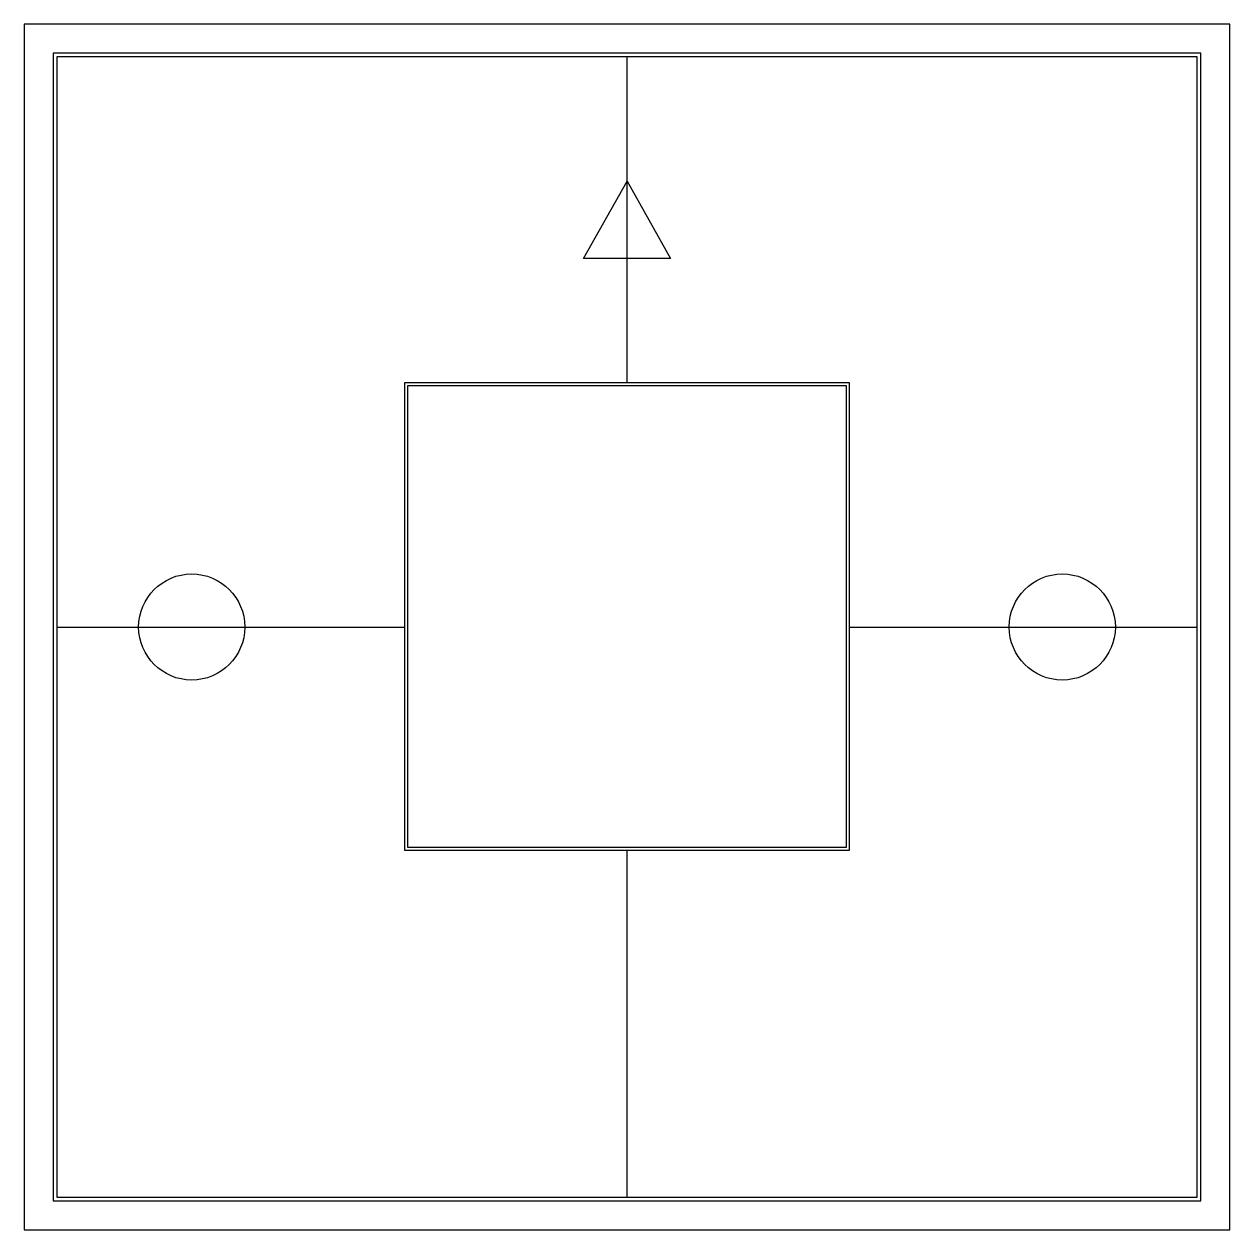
# Model space of a CAD drawing. Extents: x -125 to 125, y -125 to 125.
import ezdxf

# ---------------------------------------------------------------- set-up
doc = ezdxf.new("R2010")
doc.units = 0
for name, color, linetype in [('CORTE', 1, 'CONTINUOUS'), ('GRABADO', 5, 'CONTINUOUS'), ('REFERENCIA', 8, 'CONTINUOUS')]:
    doc.layers.add(name, color=color, linetype=linetype)

msp = doc.modelspace()

# ---------------------------------------------------------------- linework, layer by layer
at = {"layer": 'CORTE'}
for p, q in [((118.25, 118.25), (-118.25, 118.25)), ((-118.25, 118.25), (-118.25, -118.25)), ((118.25, -118.25), (118.25, 118.25)), ((46.1, 50.6), (-46.1, 50.6)), ((-46.1, 50.6), (-46.1, -46.2549)), ((46.1, -46.2549), (46.1, 50.6)), ((-46.1, -46.2549), (46.1, -46.2549)), ((-118.25, -118.25), (118.25, -118.25))]:
    msp.add_line(p, q, dxfattribs=at)
for centre in [(-90.25, 0), (90.25, 0)]:
    msp.add_circle(centre, 11, dxfattribs=at)
at = {"layer": 'GRABADO'}
for p, q in [((0, 50.6), (0, 118.25)), ((-9, 76.425), (0, 92.425)), ((0, 92.425), (9, 76.425)), ((9, 76.425), (-9, 76.425)), ((-118.25, 0), (-46.1, 0)), ((46.1, 0), (118.25, 0)), ((0, -118.25), (0, -46.2549))]:
    msp.add_line(p, q, dxfattribs=at)
at = {"layer": 'REFERENCIA'}
for p, q in [((125, 125), (-125, 125)), ((-125, 125), (-125, -125)), ((125, -125), (125, 125)), ((119, 119), (-119, 119)), ((-119, 119), (-119, -119)), ((119, -119), (119, 119)), ((45.5, 50), (-45.5, 50)), ((-45.5, 50), (-45.5, -45.6549)), ((45.5, -45.6549), (45.5, 50)), ((-45.5, -45.6549), (45.5, -45.6549)), ((-119, -119), (119, -119)), ((-125, -125), (125, -125))]:
    msp.add_line(p, q, dxfattribs=at)

doc.saveas('drawing.dxf')
